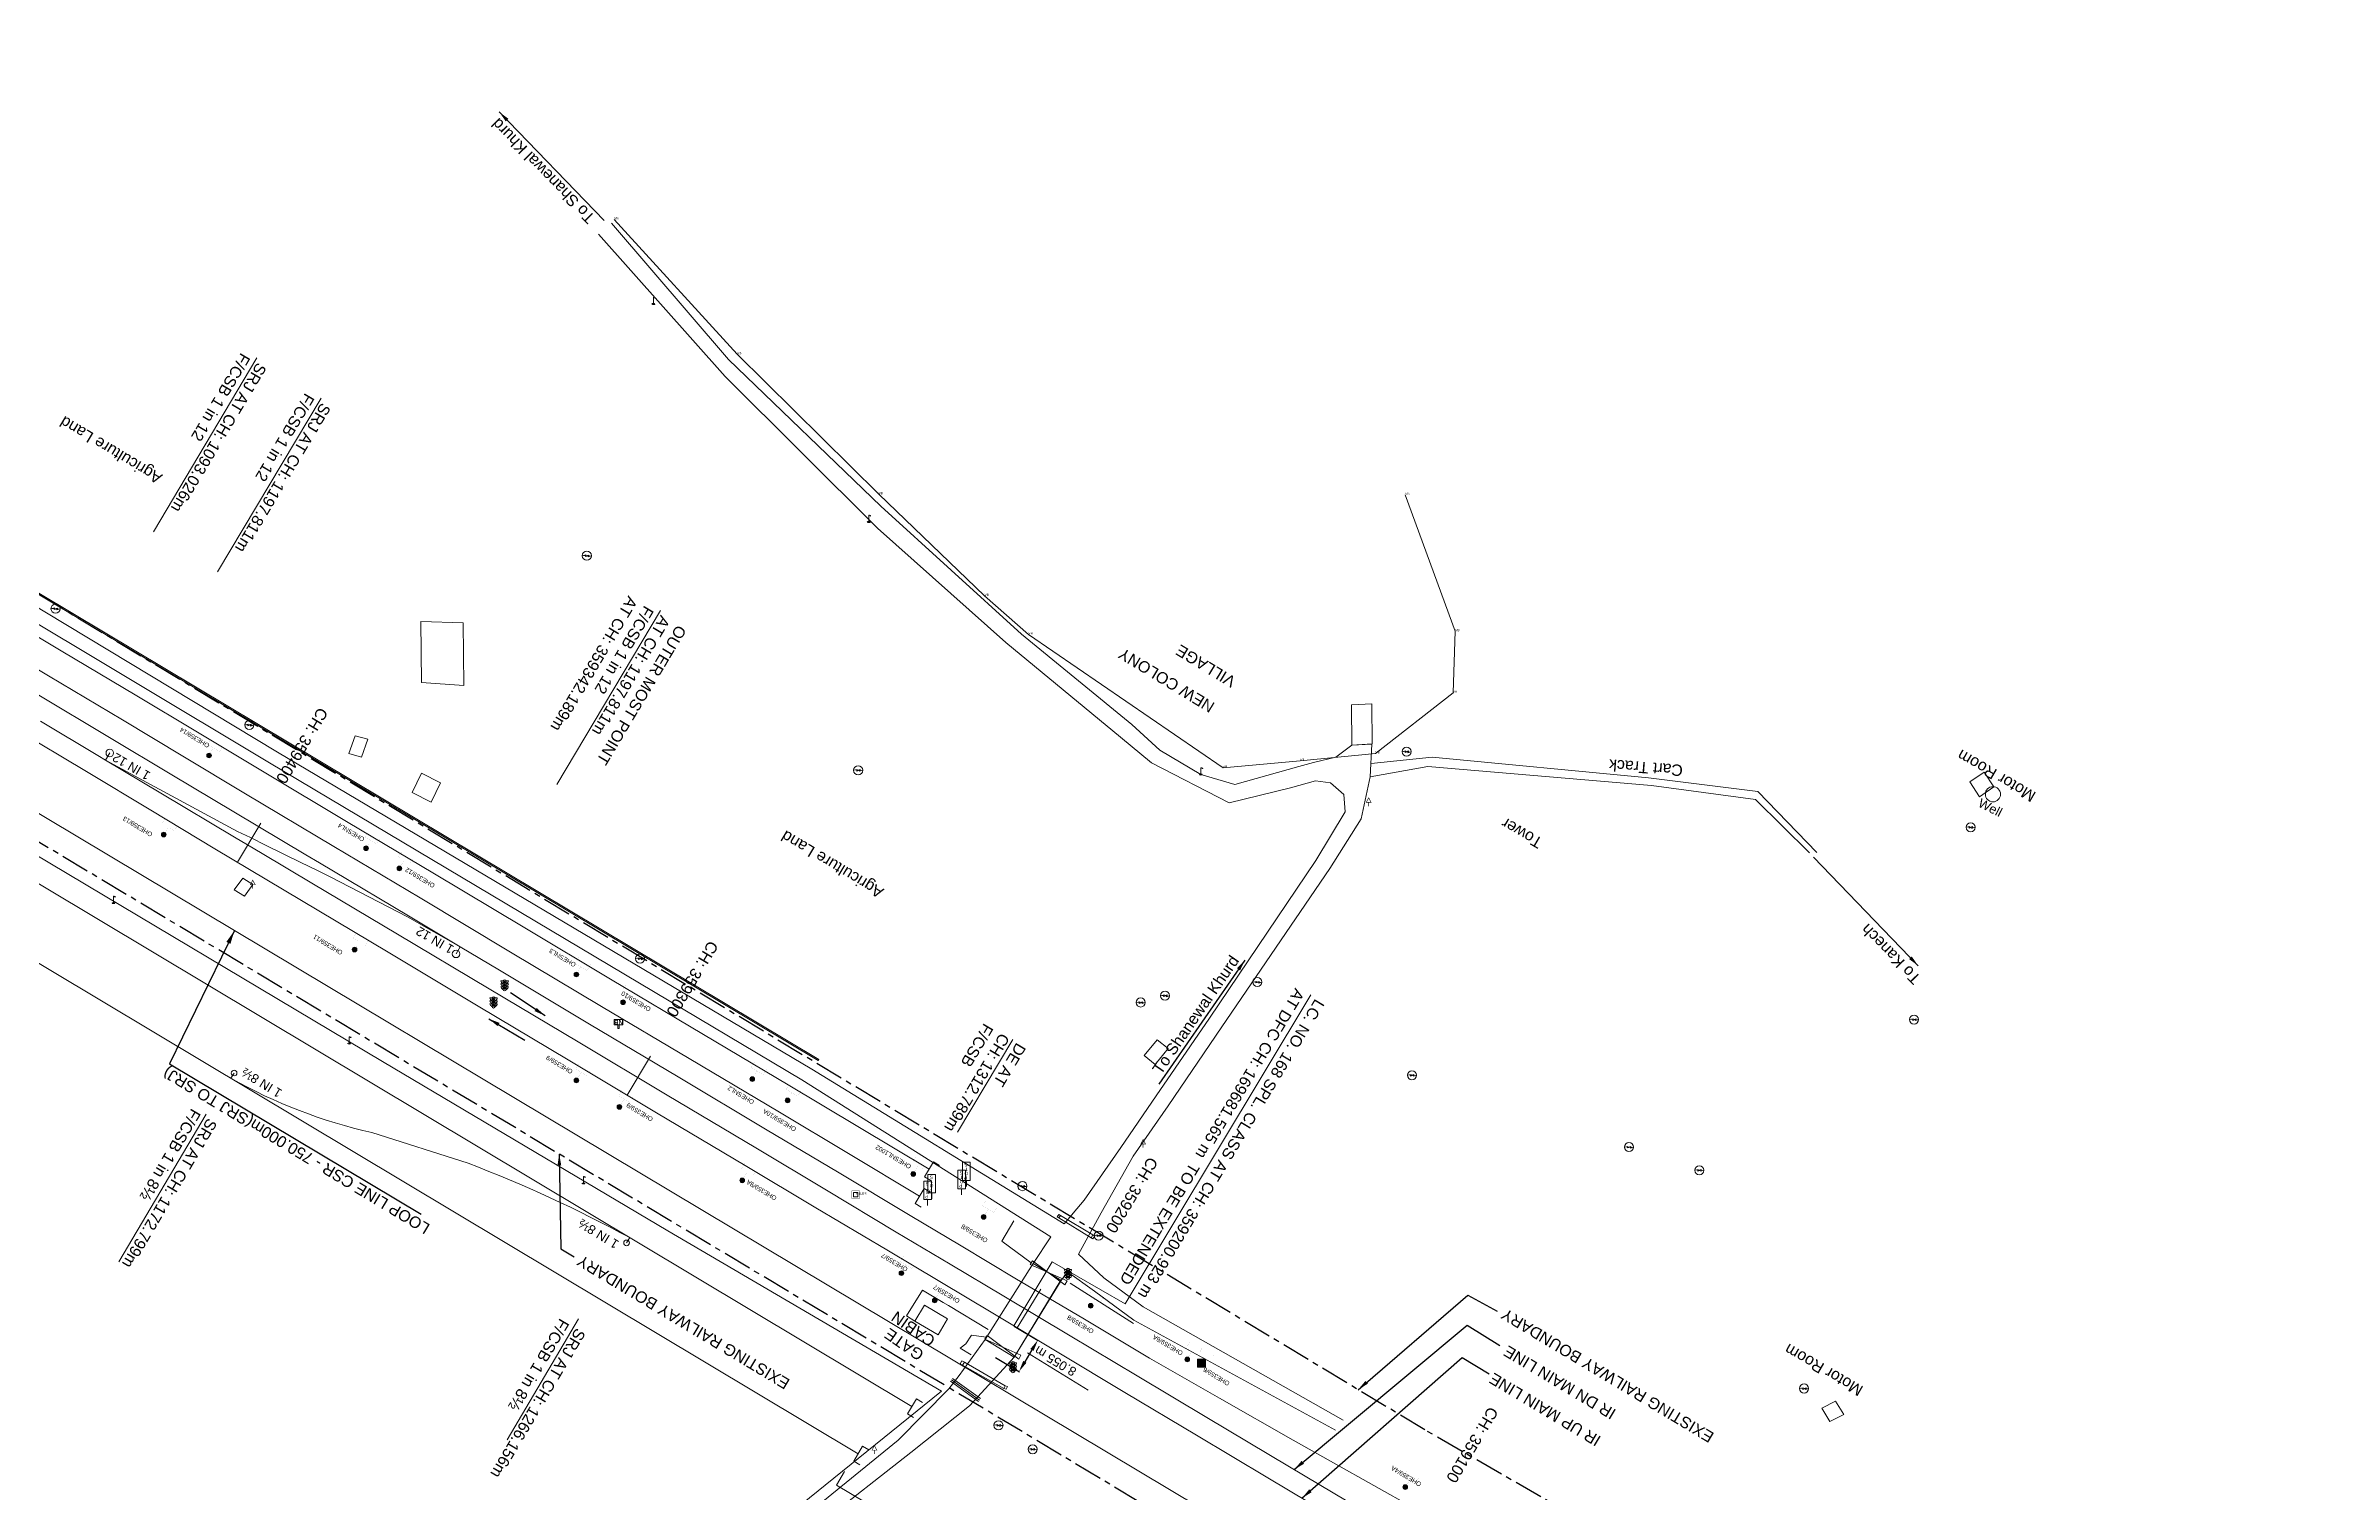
# Model space of a CAD drawing. Header units: metres. Extents: x 593168 to 611286, y 3401475 to 3412398.
# Drawn here: x 594575 to 595079, y 3411340 to 3411659 of the extents above; entities that cross this region are included whole.
import ezdxf
from ezdxf.enums import TextEntityAlignment as Align

# ---------------------------------------------------------------- set-up
doc = ezdxf.new("R2010")
doc.units = ezdxf.units.M
doc.header["$MEASUREMENT"] = 0
doc.linetypes.add('CENTER', pattern=[2, 1.25, -0.25, 0.25, -0.25])
doc.layers.get('Defpoints').update_dxf_attribs({"lineweight": 0})
for name, color, linetype, lineweight in [('Arch', 7, 'Continuous', 0), ('Bench_Mark', 7, 'Continuous', 0), ('Building Under Cons.', 251, 'Continuous', 0), ('Cart Track', 34, 'Continuous', 0), ('Commercial Building Pucca', 251, 'Continuous', 0), ('Compound Wall', 251, 'Continuous', 0), ('Electric Pole', 251, 'Continuous', 0), ('Exg track', 7, 'Continuous', 0), ('Existing IR Chainage', 7, 'Continuous', 0), ('Existing IR Track', 143, 'Continuous', 0), ('Fence', 251, 'F-LINE', 0), ('Gate', 251, 'Continuous', 0), ('Govt buliding', 251, 'Continuous', 0), ('Grill', 251, 'Continuous', 0), ('IR PROP. DETAILS', 190, 'Continuous', 0), ('Lamp_Post', 251, 'Continuous', 0), ('LC DETAILS IN PLAN', 7, 'Continuous', 0), ('Name Board', 251, 'Continuous', 0), ('OHE MAST', 8, 'Continuous', 0), ('OHE MAST TEXT', 8, 'Continuous', 0), ('Pavers', 7, 'Continuous', 0), ('PROPOSED DFCC TRACK', 1, 'Continuous', 0), ('Residential building Katcha', 251, 'Continuous', 0), ("SANEHWAL STN. SRJ'S", 251, 'Continuous', 0), ('SFL', 7, 'Continuous', 0), ('SH.NOS', 251, 'Continuous', 0), ('Shed', 251, 'Continuous', 0), ('Side Details', 251, 'Continuous', 0), ('Sign Board', 251, 'Continuous', 0), ('SRJ13A', 251, 'Continuous', 0), ('STOP', 251, 'Continuous', 0), ('Subroad Edge', 34, 'Continuous', 0), ('Tbm Pillar', 251, 'Continuous', 0), ('Text1', 251, 'Continuous', 0), ('Trolley Stand', 251, 'Continuous', 0), ('Village Area', 251, 'Continuous', 0), ('Village Area text', 251, 'Continuous', 0), ('Village Name', 7, 'Continuous', 0), ('Well', 5, 'Continuous', 0), ('Wing Wall', 7, 'Continuous', 0)]:
    doc.layers.add(name, color=color, linetype=linetype, lineweight=lineweight)
doc.layers.add('Existing Railway Boundary', color=7, linetype='CENTER')
doc.styles.add('CUT-FILL', font='cut-fill.shx', dxfattribs={"height": 2})
doc.styles.add('NB', font='swissbo.ttf', dxfattribs={"height": 1.5})
doc.styles.get("Standard").update_dxf_attribs({"font": 'arial.ttf'})
doc.styles.add('Style-Arial', font='arial.ttf')
doc.styles.add('Vill txt', font='arial.ttf', dxfattribs={"height": 3})
doc.linetypes.add('F-LINE', pattern='A,0.6,["X",Standard,S=0.3,R=0,X=0,Y=-0.15],0.1', length=0.7)
doc.dimstyles.new('ISO-25', dxfattribs={"dimtxt": 2.5, "dimasz": 2.5, "dimexe": 1.25, "dimexo": 0.625, "dimtad": 1, "dimtxsty": 'Standard', "dimcen": 2.5, "dimadec": 0, "dimazin": 0, "dimtfac": 1, "dimtmove": 0, "dimatfit": 3, "dimfxl": 1, "dimarcsym": 0})
doc.dimstyles.get("Standard").update_dxf_attribs({"dimtxt": 0.18, "dimasz": 0.18, "dimexe": 0.18, "dimexo": 0.0625, "dimgap": 0.09, "dimtad": 0, "dimtih": 1, "dimtoh": 1, "dimdec": 4, "dimzin": 0, "dimdsep": 46, "dimtxsty": 'Standard', "dimcen": 0.09, "dimadec": 0, "dimazin": 0, "dimtfac": 1, "dimtdec": 4, "dimtofl": 0, "dimtmove": 0, "dimatfit": 3, "dimfxl": 1, "dimtolj": 1, "dimtzin": 0, "dimarcsym": 0})

# ---------------------------------------------------------------- blocks, each defined once
blk = doc.blocks.new('GT')
at = {"layer": 'Gate'}
for p, q in [((-0.5, -0.5), (-0.5, 0.5)), ((-0.5, 0.5), (0.5, -0.5)), ((0.5, 0.5), (0.5, -0.5))]:
    blk.add_line(p, q, dxfattribs=at)
blk.add_lwpolyline([(0.5, 0.5), (-0.5, -0.5)], dxfattribs=at)
blk = doc.blocks.new('BM')
blk.add_hatch(color=256).paths.add_polyline_path([(-0.88, 0.88), (-0.88, -0.88), (0.88, -0.88), (0.88, 0.88)])
for p, q in [((0.88, 0.88), (-0.88, 0.88)), ((-0.88, 0.88), (-0.88, -0.88)), ((0.88, -0.88), (0.88, 0.88)), ((-0.88, -0.88), (0.88, -0.88))]:
    blk.add_line(p, q)
blk = doc.blocks.new('EP')
blk.add_hatch(color=8).paths.add_polyline_path([(-0.21, -0.05), (-0.21, 0.16), (-0.93, -0.01), (-0.31, 0.07), (-0.31, -0.19), (0.31, 0), (0.31, -0.24), (0.94, -0.01), (0.41, -0.1), (0.43, 0.15)])
at = {"color": 8}
for p, q in [((-0.93, -0.01), (-0.21, 0.16)), ((-0.31, 0.07), (-0.93, -0.01)), ((-0.31, -0.19), (-0.31, 0.07)), ((0.31, 0), (-0.31, -0.19)), ((-0.21, 0.16), (-0.21, -0.05)), ((-0.21, -0.05), (0.43, 0.15)), ((0.31, -0.24), (0.31, 0)), ((0.43, 0.15), (0.41, -0.1)), ((0.94, -0.01), (0.31, -0.24)), ((0.41, -0.1), (0.94, -0.01))]:
    blk.add_line(p, q, dxfattribs=at)
blk.add_circle((0, 0), 1, dxfattribs=at)
blk = doc.blocks.new('LP')
for points in [[(0, 0), (0, 1.5)], [(0.25, 1.35), (0.44, 1.35)]]:
    blk.add_lwpolyline(points)
for centre, radius, start, end in [((0.07, 0.99), 0.519, 57.6425, 97.3165), ((0.34, 1.33), 0.094, 11.7012, 168.0476)]:
    blk.add_arc(centre, radius, start, end)
at = {"extrusion": (0, 0, -1)}
blk.add_ellipse((0, 0.01), major_axis=(0.308, 0), ratio=0.400495, dxfattribs=at)
blk.add_ellipse((0.35, 1.36), major_axis=(0.0017, 0.0438), ratio=0.461056, start_param=1.74022, end_param=4.575836)
blk = doc.blocks.new('NB')
for p, q in [((-0.98, 0.82), (-0.98, 1.98)), ((-0.98, 1.98), (0.98, 1.98)), ((-0.98, 0.82), (0.98, 0.82)), ((-0.13, 0.82), (-0.13, 0)), ((-0.13, 0), (0.13, 0)), ((0.13, 0.82), (0.13, 0)), ((0.98, 1.98), (0.98, 0.82))]:
    blk.add_line(p, q)
at = {"style": 'NB', "width": 1.025371}
blk.add_text('NB', height=0.988, rotation=180, dxfattribs=at).set_placement((0, 1.39), align=Align.MIDDLE)
blk = doc.blocks.new('TBM')
at = {"const_width": 0.042}
blk.add_lwpolyline([(0.84, -0.84), (-0.84, -0.84), (-0.84, 0.84), (0.84, 0.84)], close=True, dxfattribs=at)
blk.add_lwpolyline([(0.5, -0.5), (-0.5, -0.5), (-0.5, 0.5), (0.5, 0.5)], close=True)
blk = doc.blocks.new('SIG')
for color, points in [(1, [(-0.22, 0.42, 0.180295), (-0.01, 0.33, -0.00255), (0.01, 0.33, -0.00255), (0.02, 0.33, 0.180295), (0.23, 0.42, -0.002654), (0.25, 0.44, 0.184495), (0.33, 0.65, 1.000001), (-0.32, 0.65, 0.184495), (-0.24, 0.44, -0.002654)]), (2, [(0.23, -0.23, -0.002654), (0.25, -0.21, 0.184495), (0.33, 0.01, 1.000001), (-0.32, 0.01, 0.184495), (-0.24, -0.21, -0.002654), (-0.22, -0.23, 0.180295), (-0.01, -0.32, -0.00255), (0.01, -0.32, -0.00255), (0.02, -0.32, 0.180295)]), (3, [(0.23, -0.88, -0.002654), (0.25, -0.86, 0.184495), (0.33, -0.64, 1.000001), (-0.32, -0.64, 0.184495), (-0.24, -0.86, -0.002654), (-0.22, -0.88, 0.395599)])]:
    blk.add_hatch(color=color).paths.add_polyline_path(points)
for p, q in [((-0.31, 0.98), (-0.32, -0.9)), ((0.33, -0.9), (0.32, 0.98))]:
    blk.add_line(p, q)
for points in [[(-0.31, 0.98), (-0.81, 0.98, 0.198758), (-0.42, 0.41, 0.003814), (-0.31, 0.39, 0.003814)], [(-0.31, 0.33), (-0.81, 0.33, 0.198758), (-0.42, -0.23, 0.003727), (-0.32, -0.26, 0.003727)], [(0.32, 0.98), (0.82, 0.98, -0.198758), (0.44, 0.41, -0.003814), (0.32, 0.39, -0.003814)], [(0.32, 0.33), (0.82, 0.33, -0.198758), (0.44, -0.23, -0.003727), (0.33, -0.26, -0.003727)], [(-0.32, -0.32), (-0.81, -0.32, 0.198758), (-0.42, -0.88, 0.003639), (-0.32, -0.9)], [(0.33, -0.32), (0.82, -0.32, -0.198758), (0.44, -0.88, -0.003639), (0.33, -0.9)]]:
    blk.add_lwpolyline(points, format="xyb")
for centre, radius, start, end in [((0.01, 0.91), 0.324, 12.4049, 167.5951), ((0.01, 0.81), 0.357, 27.7578, 152.2422), ((0.01, -0.9), 0.324, 181.4572, 358.5428)]:
    blk.add_arc(centre, radius, start, end)
blk = doc.blocks.new('STOP')
at = {"layer": 'SRJ13A'}
blk.add_lwpolyline([(0.84, 5.38), (-0.84, 5.38), (-0.84, 1.32), (0.84, 1.32)], close=True, dxfattribs=at)
blk.add_lwpolyline([(0, 1.32), (0, 0)], dxfattribs=at)
at = {"layer": 'SRJ13A', "style": 'CUT-FILL'}
for s, p in [('S', (0.27, 5.16)), ('P', (0.13, 2.3)), ('O', (0.37, 3.27)), ('T', (0.31, 4.2))]:
    blk.add_text(s, height=0.739, rotation=180, dxfattribs=at).set_placement(p)
blk = doc.blocks.new('TSB')
at = {"const_width": 0.132}
blk.add_lwpolyline([(-0.51, 0.84), (0.54, 0.84), (0, 1.85)], close=True, dxfattribs=at)
at = {"const_width": 0.142}
blk.add_lwpolyline([(0, 0.84), (0, 0)], dxfattribs=at)
blk = doc.blocks.new('TSB110')
at = {"layer": 'SH.NOS', "const_width": 0.132}
blk.add_lwpolyline([(-0.51, 0.84), (0.54, 0.84), (0, 1.85)], close=True, dxfattribs=at)
at = {"layer": 'SH.NOS', "const_width": 0.142}
blk.add_lwpolyline([(0, 0.84), (0, 0)], dxfattribs=at)
at = {"layer": 'SH.NOS', "style": 'CUT-FILL'}
blk.add_text('110', height=0.2, dxfattribs=at).set_placement((-0.23, 1.03))
blk = doc.blocks.new('OHE MAST')
h = blk.add_hatch(color=253)
h.dxf.hatch_style = 1
edge = h.paths.add_edge_path()
edge.add_arc((0, 0), 0.514, 0, 360)
at = {"color": 253, "const_width": 0.01}
for points in [[(-1.03, -1.71), (0, 0)], [(-3.09, -2.23), (-2.32, -0.94), (0.26, -2.49), (-0.52, -3.77)]]:
    blk.add_lwpolyline(points, dxfattribs=at)
at = {"color": 253}
blk.add_circle((0, 0), 0.514, dxfattribs=at)
blk = doc.blocks.new('*D139')
at = {"layer": 'Defpoints', "color": 0, "transparency": 16777216}
for p in [(594787.93, 3411377.04), (594783.79, 3411370.12), (594789.09, 3411366.95)]:
    blk.add_point(p, dxfattribs=at)
at = {"layer": 'PROPOSED DFCC TRACK', "color": 0, "lineweight": -2, "transparency": 16777216}
for p, q in [((594788.03, 3411376.97), (594793.33, 3411373.8)), ((594783.9, 3411370.06), (594789.2, 3411366.89)), ((594791.94, 3411371.72), (594790.38, 3411369.1))]:
    blk.add_line(p, q, dxfattribs=at)
at = {"layer": 'PROPOSED DFCC TRACK', "color": 0, "transparency": 16777216}
for points in [[(594791.59, 3411371.94), (594792.3, 3411371.51), (594793.23, 3411373.87)], [(594790.02, 3411369.31), (594790.73, 3411368.89), (594789.09, 3411366.95)]]:
    blk.add_solid(points, dxfattribs=at)
at = {"layer": 'PROPOSED DFCC TRACK', "color": 0, "lineweight": 0, "transparency": 16777216, "insert": (594797.11, 3411369.25), "char_height": 2, "attachment_point": 5, "rotation": 149, "style": 'Style-Arial'}
blk.add_mtext('\\A1;8.055 m', dxfattribs=at)
blk = doc.blocks.new('TerminatorOpen_0.5')
at = {"color": 0, "linetype": 'ByBlock', "lineweight": -2}
for q in [(-1, 0.25), (-1, 0), (-1, -0.25)]:
    blk.add_line((0, 0), q, dxfattribs=at)

msp = doc.modelspace()

# ---------------------------------------------------------------- linework, layer by layer
at = {"layer": 'Arch'}
for points in [[(594797.4641, 3411401.021, 257.0878), (594797.8273, 3411400.7843, 257.0878), (594798.1904, 3411401.3344, 257.1158), (594797.8272, 3411401.5711, 257.1158)], [(594805.338, 3411396.1558, 257.2087), (594804.947, 3411396.4171, 257.2227), (594805.3633, 3411397.0478, 257.1677), (594805.7545, 3411396.7863, 257.1677)], [(594776.6727, 3411368.3649, 257.4147), (594777.0884, 3411369.0207, 257.4067), (594776.5233, 3411369.3472, 257.3987), (594776.1075, 3411368.6914, 257.3987)], [(594786.2783, 3411363.0872, 257.5206), (594786.5609, 3411363.6806, 257.5516), (594786.0331, 3411363.8064, 257.5036), (594785.7502, 3411363.2123, 257.5036)]]:
    msp.add_polyline3d(points, close=True, dxfattribs=at)
for points in [[(594804.947, 3411396.4171, 257.2227), (594797.8273, 3411400.7843, 257.0878)], [(594798.1904, 3411401.3344, 257.1158), (594805.3633, 3411397.0478, 257.1677)], [(594786.0331, 3411363.8064, 257.5036), (594777.0884, 3411369.0207, 257.4067)], [(594776.6727, 3411368.3649, 257.4147), (594785.7502, 3411363.2123, 257.5036)]]:
    msp.add_polyline3d(points, dxfattribs=at)
at = {"layer": 'Building Under Cons.'}
for points in [[(594644.332, 3411502.2678, 257.2807), (594641.5826, 3411503.0647, 257.3327), (594642.963, 3411506.9686, 257.3017), (594645.7128, 3411506.1715, 257.3017)], [(594659.7033, 3411492.332, 257.6166), (594655.462, 3411494.4694, 257.3447), (594657.5105, 3411498.7006, 257.3097), (594661.7588, 3411496.5597, 257.3097)]]:
    msp.add_polyline3d(points, close=True, dxfattribs=at)
at = {"layer": 'Cart Track'}
for points in [[(594963.111, 3411481.196, 256.007), (594963.1115, 3411481.1955, 256.0071), (594951.2269, 3411492.9288, 256.0801), (594928.3468, 3411496.0212, 256.0521), (594879.0772, 3411500.1616, 255.9761), (594866.4203, 3411497.9304, 256.269)], [(594866.646, 3411500.8857, 256.177), (594880.0358, 3411502.2106, 255.9681), (594927.6919, 3411497.7095, 255.9681), (594951.7755, 3411494.6922, 256.15), (594964.7309, 3411481.2421, 256.0951), (594964.731, 3411481.242, 256.095)]]:
    msp.add_polyline3d(points, dxfattribs=at)
at = {"layer": 'Commercial Building Pucca'}
for points in [[(595003.7209, 3411495.6892, 255.7652), (595000.548, 3411493.5399, 256.0641), (594998.3969, 3411496.8077, 255.7102), (595001.5794, 3411498.9635, 255.7102)], [(594821.9246, 3411438.06, 256.189), (594819.0739, 3411434.5722, 256.1061), (594816.6547, 3411436.5335, 256.0021), (594819.5058, 3411440.0219, 256.0021)], [(594970.6545, 3411357.5105, 256.5799), (594967.6304, 3411355.9513, 256.5059), (594965.8229, 3411358.9052, 256.124), (594968.8478, 3411360.4647, 256.124)]]:
    msp.add_polyline3d(points, close=True, dxfattribs=at)
at = {"layer": 'Compound Wall'}
for points in [[(594787.9735, 3411400.1382, 258.3284), (594785.3306, 3411395.6346, 258.6333), (594791.7596, 3411390.9175, 257.0448)], [(594782.2962, 3411376.1961, 258.4124), (594773.5687, 3411381.4906, 257.7586), (594772.3757, 3411382.1411, 257.6856), (594767.8357, 3411384.8916, 257.5536), (594764.302, 3411379.1995, 258.9464), (594766.1873, 3411378.0573, 259.0012)], [(594800.3477, 3411386.4447, 258.4934), (594814.2767, 3411377.5451, 258.488)], [(594790.9323, 3411371.0807, 258.3474), (594804.2975, 3411362.8782, 258.3864)], [(594694.537, 3411301.2213, 257.9785), (594709.1128, 3411312.5345, 256.8018), (594741.068, 3411337.6344, 257.6866), (594772.0184, 3411362.6461, 258.4954)]]:
    msp.add_polyline3d(points, dxfattribs=at)
at = {"layer": 'Exg track'}
for p, q in [((594587.994, 3411501.6087), (594588.9187, 3411503.1631)), ((594666.0839, 3411460.485), (594665.1592, 3411458.9306)), ((594615.5944, 3411431.5318), (594616.2912, 3411432.6957)), ((594703.3915, 3411396.452), (594702.6947, 3411395.2882))]:
    msp.add_line(p, q, dxfattribs=at)
for centre, radius in [((594588.9187, 3411503.1631), 0.8325), ((594665.1592, 3411458.9306), 0.8325), ((594616.2912, 3411432.6957), 0.6244), ((594702.6947, 3411395.2882), 0.6244)]:
    msp.add_circle(centre, radius, dxfattribs=at)
at = {"layer": 'Existing IR Chainage', "color": 7, "linetype": 'Continuous', "lineweight": 13, "flags": 128}
for points in [[(594622.1461, 3411487.7078), (594617.0181, 3411479.1228)], [(594707.9759, 3411436.3933), (594702.8482, 3411427.8081)], [(594793.8668, 3411385.1343), (594788.7187, 3411376.5612)]]:
    msp.add_lwpolyline(points, dxfattribs=at)
at = {"layer": 'Existing IR Track', "flags": 128}
for points in [[(594765.4998, 3411359.2689), (594383.5182, 3411587.9542), (594307.7483, 3411633.2185), (594252.2457, 3411666.4217), (594173.9335, 3411713.5071, -0.05429469), (594133.8798, 3411743.9449), (594126.0393, 3411751.3715)], [(594753.6821, 3411348.8613), (594375.8133, 3411575.0844), (594300.0556, 3411620.3413), (594244.5308, 3411653.5579), (594190.8143, 3411685.8549, -0.07465406), (594137.6223, 3411729.7893)], [(594615.5944, 3411431.5318, 0.07248401), (594646.6385, 3411419.5839), (594667.8258, 3411412.8313, -0.03315343), (594703.3915, 3411396.452)]]:
    msp.add_lwpolyline(points, format="xyb", dxfattribs=at)
for points in [[(594769.2937, 3411411.5087), (594738.2403, 3411430.0717), (594719.6103, 3411441.1562), (594699.1271, 3411453.3433), (594680.2945, 3411464.6285), (594660.0293, 3411476.7721), (594641.4131, 3411487.8684), (594622.8963, 3411498.9055), (594608.1998, 3411507.7401), (594594.524, 3411515.9611), (594578.5731, 3411525.4629), (594563.6823, 3411534.332)], [(594767.2177, 3411405.5967), (594751.5359, 3411414.9735), (594736.3358, 3411424.0624), (594716.4471, 3411435.8747), (594697.173, 3411447.3216), (594677.1269, 3411459.3397), (594657.271, 3411471.2437), (594638.2566, 3411482.5939), (594618.8021, 3411494.2072), (594605.0367, 3411502.4598), (594591.7052, 3411510.452), (594575.409, 3411520.1748), (594560.6335, 3411528.9904)], [(594884.9352, 3411331.8857), (594849.4513, 3411351.8555), (594833.2611, 3411361.1098), (594817.8409, 3411369.9185), (594803.1366, 3411378.7315), (594788.5482, 3411387.3254), (594776.341, 3411394.6361), (594765.1549, 3411401.3355), (594749.1059, 3411410.9154), (594733.6812, 3411420.1226), (594714.0336, 3411431.8402), (594694.5094, 3411443.4841), (594674.7196, 3411455.3201), (594666.0839, 3411460.485), (594654.6508, 3411467.2947), (594638.1544, 3411477.136), (594635.0542, 3411479.0011), (594632.0941, 3411480.7514), (594616.2079, 3411490.181), (594602.5807, 3411498.3571), (594588.8821, 3411506.5762), (594572.9618, 3411516.0885)], [(594864.7664, 3411336.3452), (594848.6475, 3411345.9742), (594830.4478, 3411356.8192), (594815.0696, 3411365.983), (594800.3615, 3411374.7983), (594785.7541, 3411383.551), (594773.9248, 3411390.606), (594762.0722, 3411397.675), (594746.6933, 3411406.8845), (594731.1568, 3411416.1884), (594711.6308, 3411427.8272), (594691.999, 3411439.5288), (594672.4176, 3411451.2241), (594652.249, 3411463.2701), (594633.4137, 3411474.5054), (594622.442, 3411481.0482), (594619.219, 3411482.9325), (594616.37, 3411484.6175), (594600.1637, 3411494.3212), (594587.994, 3411501.6087), (594586.2924, 3411502.609), (594573.6749, 3411510.1435)], [(594862.4415, 3411332.4612), (594843.8742, 3411343.5782), (594828.137, 3411352.9594), (594812.4017, 3411362.3396), (594797.852, 3411371.0767), (594783.3004, 3411379.8149), (594771.6345, 3411386.7797), (594759.9694, 3411393.744), (594744.3819, 3411403.0275), (594728.7949, 3411412.3108), (594709.3096, 3411423.9489), (594689.8243, 3411435.587), (594670.0067, 3411447.448), (594650.1883, 3411459.3096), (594631.1296, 3411470.6937), (594612.0734, 3411482.0763), (594597.929, 3411490.5859), (594583.7813, 3411499.0973), (594568.3129, 3411508.3231)], [(594666.0839, 3411460.485), (594654.498, 3411467.0785), (594637.4474, 3411475.9037), (594634.5122, 3411477.3862), (594630.9946, 3411479.0425), (594623.3829, 3411482.8022), (594619.8632, 3411484.5293), (594617.0367, 3411485.9038), (594587.994, 3411501.6087)], [(594771.6194, 3411412.3516), (594770.2796, 3411413.1543), (594768.3077, 3411409.8631), (594769.6475, 3411409.0604)], [(594769.5434, 3411406.4396), (594768.2037, 3411407.2423), (594766.2318, 3411403.9511), (594767.5715, 3411403.1484)], [(594767.8255, 3411360.1118), (594766.4858, 3411360.9145), (594764.5139, 3411357.6233), (594765.8536, 3411356.8206)], [(594756.0078, 3411349.7042), (594754.668, 3411350.5069), (594752.6961, 3411347.2157), (594754.0359, 3411346.413)]]:
    msp.add_lwpolyline(points, dxfattribs=at)
at = {"layer": 'Existing Railway Boundary', "ltscale": 5}
for points in [[(595219.3757, 3411224.4926), (595139.956, 3411236.51), (595055.2514, 3411260.2607), (595055.2471, 3411260.3203), (595019.6301, 3411275.5296), (595019.8343, 3411275.5642), (594996.1386, 3411287.071), (594964.5551, 3411304.37), (594878.4143, 3411354.1285), (594195.4154, 3411765.8048), (594139.4384, 3411820.4266), (594013.2418, 3411902.9335), (593973.1737, 3411931.7423), (593936.2204, 3411951.7466)], [(595669.8324, 3410826.98), (595399.9234, 3410989.4837), (595291.6104, 3411053.682), (595288.8058, 3411055.0412), (595115.987, 3411159.9478), (595049.0891, 3411200.4805), (595006.8535, 3411223.7719), (594961.2843, 3411250.8487), (594295.035, 3411650.4615)]]:
    msp.add_lwpolyline(points, dxfattribs=at)
at = {"layer": 'Fence'}
msp.add_lwpolyline([(594062.5426, 3411783.6608), (594062.7124, 3411797.8773), (594060.6572, 3411800.9724), (594061.9828, 3411803.3192), (594062.0281, 3411803.3785), (594064.9404, 3411807.5957), (594147.1105, 3411754.9731), (594179.1029, 3411735.4852), (594179.0827, 3411735.4836), (594169.574, 3411721.4368), (594204.3393, 3411699.4703), (594251.4831, 3411671.0074), (594319.8463, 3411630.3876), (594367.1251, 3411602.3104), (594416.9809, 3411572.6537), (594521.5876, 3411510.8554), (594560.3841, 3411487.9896), (594648.9329, 3411435.2423), (594711.7619, 3411397.919), (594772.0184, 3411362.6461)], dxfattribs=at)
at = {"layer": 'Govt buliding'}
msp.add_polyline3d([(594768.2771, 3411381.6039, 259.0632), (594773.3507, 3411378.5762, 259.4491), (594771.2717, 3411375.0233, 259.0012), (594766.1873, 3411378.0573, 259.0012)], close=True, dxfattribs=at)
at = {"layer": 'Grill'}
for points in [[(594778.5798, 3411370.6151, 257.1188), (594776.158, 3411372.1372, 256.7599), (594777.3968, 3411373.0706, 256.8758), (594778.6379, 3411374.9888, 256.8938)], [(594781.8287, 3411374.5073, 257.1098), (594778.6379, 3411374.9888, 256.8938)]]:
    msp.add_polyline3d(points, dxfattribs=at)
at = {"layer": 'IR PROP. DETAILS'}
msp.add_lwpolyline([(595035.1496, 3411213.6725), (594403.3227, 3411591.4155), (594400.104, 3411593.3399), (594396.8853, 3411595.2646), (594393.6664, 3411597.1899), (594390.4477, 3411599.1161), (594387.2292, 3411601.0433), (594384.011, 3411602.9718), (594380.7932, 3411604.9017), (594377.5761, 3411606.8333, -0.00150586), (594341.4702, 3411628.673), (594338.2667, 3411630.625), (594335.0631, 3411632.5792), (594331.8607, 3411634.5344), (594328.6593, 3411636.4905), (594325.4586, 3411638.4473), (594322.2587, 3411640.4045), (594319.0593, 3411642.362), (594315.8603, 3411644.3195), (594186.5084, 3411723.4751)], format="xyb", dxfattribs=at)
at = {"layer": 'LC DETAILS IN PLAN', "lineweight": 13, "flags": 128}
msp.add_lwpolyline([(594787.926, 3411377.037), (594796.384, 3411391.122), (594812.4598, 3411381.9053), (594853.3147, 3411449.9403)], dxfattribs=at)
at = {"layer": 'Pavers'}
msp.add_polyline3d([(594798.3026, 3411387.0695, 257.1897), (594788.0562, 3411370.1443, 257.0958), (594781.6696, 3411374.0401, 257.1248), (594792.1795, 3411390.7465, 257.2007), (594798.3026, 3411387.0695, 257.1897)], dxfattribs=at)
for p in [(594792.18, 3411390.746, 257.201), (594798.303, 3411387.069, 257.19), (594781.67, 3411374.04, 257.125), (594788.056, 3411370.144, 257.096)]:
    msp.add_point(p, dxfattribs=at)
at = {"layer": 'Residential building Katcha'}
msp.add_polyline3d([(594866.8104, 3411505.1598, 256.138), (594862.3359, 3411504.87, 256.134), (594862.2609, 3411513.7342, 256.264), (594866.7353, 3411514.024, 256.264)], close=True, dxfattribs=at)
at = {"layer": "SANEHWAL STN. SRJ'S", "lineweight": 13, "flags": 128}
for points in [[(594621.3177, 3411590.1737), (594598.5201, 3411551.8783)], [(594635.4443, 3411581.3157), (594612.6467, 3411543.0203)], [(594710.1575, 3411534.5198), (594687.36, 3411496.2245)], [(594787.7353, 3411440.062), (594775.5775, 3411419.6395)], [(594610.1269, 3411423.6306), (594590.9254, 3411391.0944)], [(594692.1124, 3411378.5436), (594676.4067, 3411351.9309)], [(594750.654, 3411344.9305), (594748.8726, 3411341.9119), (594755.4037, 3411338.0575), (594736.5833, 3411306.1669)]]:
    msp.add_lwpolyline(points, dxfattribs=at)
at = {"layer": 'SFL'}
for points in [[(594780.1384, 3411360.3592, 255.6802), (594774.0255, 3411364.8751, 255.7202)], [(594774.2514, 3411365.1111, 255.8801), (594780.4086, 3411360.6761, 255.8381)], [(594780.6451, 3411361.0205, 255.6352), (594774.4198, 3411365.4076, 255.7672)]]:
    msp.add_polyline3d(points, dxfattribs=at)
at = {"layer": 'Shed'}
msp.add_polyline3d([(594657.5174, 3411518.7133, 262.0093), (594657.3983, 3411532.0869, 258.4354), (594666.7058, 3411531.8587, 257.4047), (594666.8291, 3411518.0158, 257.4047)], close=True, dxfattribs=at)
at = {"layer": 'Subroad Edge'}
for points in [[(594741.3132, 3411431.1755, 256.366), (594624.0587, 3411501.0332, 256.14), (594563.9086, 3411537.0264, 256.121), (594492.3074, 3411580.1653, 256.196), (594425.254, 3411620.5933, 256.132), (594413.1004, 3411627.8898, 256.0831), (594390.6829, 3411641.0931, 256.0761), (594330.8517, 3411676.6707, 256.183), (594275.8019, 3411709.961, 256.22), (594235.3906, 3411734.1183, 256.184), (594202.4252, 3411751.0938, 256.409), (594175.6376, 3411770.1478, 256.412), (594165.7046, 3411782.3655, 256.297), (594156.6771, 3411797.4123, 256.159), (594123.5115, 3411827.4402, 256.367), (594101.8387, 3411841.914, 256.5059), (594081.7943, 3411855.4943, 256.9168), (594063.7375, 3411866.4897, 256.8408), (594025.8282, 3411889.3214, 256.7929)], [(594743.4914, 3411433.5636, 256.252), (594625.8162, 3411503.3334, 256.1021), (594565.4057, 3411539.8208, 256.0261), (594494.0908, 3411582.2968, 256.191), (594426.3824, 3411623.0386, 256.0981), (594414.3151, 3411630.279, 256.0251), (594392.0459, 3411643.6024, 256.0181), (594332.2068, 3411679.0563, 256.141), (594277.4658, 3411712.2587, 256.196), (594236.9134, 3411736.3523, 256.168), (594204.317, 3411753.9367, 256.188), (594179.417, 3411772.9736, 256.324), (594168.7041, 3411785.0447, 256.251), (594160.2137, 3411800.1846, 256.271), (594124.6682, 3411830.2902, 256.418), (594103.7824, 3411844.1325, 256.5319), (594084.0928, 3411858.7686, 256.8268), (594068.7511, 3411869.013, 256.7349), (594027.3444, 3411891.9881, 256.8348)], [(594854.427, 3411479.5024, 256.268), (594860.9046, 3411490.1786, 256.17), (594860.5995, 3411494, 256.1121), (594857.6328, 3411496.5744, 256.0761), (594854.3911, 3411497.0303, 256.0931), (594848.8312, 3411495.4595, 256.134), (594835.3637, 3411492.1586, 256.204), (594818.2892, 3411500.9936, 256.0461), (594811.4196, 3411506.6513, 256.0521), (594786.1823, 3411527.4732, 256.0041), (594757.9473, 3411552.649, 255.9151), (594724.435, 3411586.0676, 255.6832), (594696.525, 3411617.4118, 255.7522)], [(594813.9014, 3411509.4366, 255.9341), (594789.6665, 3411529.3454, 256.0081), (594758.69, 3411557.5008, 255.9401), (594725.1112, 3411589.8015, 255.7212), (594699.4024, 3411619.8301, 255.8501)], [(594813.9014, 3411509.4366, 255.9341), (594820.0701, 3411503.7953, 256.0181), (594829.1307, 3411498.4273, 255.4602), (594836.6335, 3411496.2526, 256.0891), (594850.6661, 3411500.1955, 256.0621), (594853.9317, 3411501.0866, 256.0921), (594858.8401, 3411502.2772, 256.124), (594862.3289, 3411504.8591, 256.136), (594866.7961, 3411505.1312, 256.135), (594866.4203, 3411497.9304, 256.269), (594864.4132, 3411488.6647, 256.288), (594857.4827, 3411477.6931, 256.251)], [(594854.427, 3411479.5024, 256.268), (594831.0478, 3411444.7671, 256.401), (594819.3203, 3411427.6456, 256.443), (594811.4955, 3411416.3075, 256.402), (594803.4007, 3411404.6977, 256.6379), (594799.0332, 3411399.4553, 256.9038), (594743.4914, 3411433.5636, 256.252)], [(594816.436, 3411381.1749, 258.3504), (594807.7766, 3411387.5793, 256.458), (594802.2157, 3411392.8159, 257.1497), (594807.1899, 3411401.9285, 256.6589), (594814.1851, 3411414.3517, 256.379), (594821.8992, 3411425.4353, 256.415), (594833.7397, 3411442.8421, 256.379), (594857.4827, 3411477.6931, 256.251)], [(594741.3132, 3411431.1755, 256.366), (594796.0907, 3411396.5991, 257.1497), (594792.1786, 3411390.7461, 257.2017)], [(594636.0173, 3411219.6881, 256.7189), (594628.6549, 3411233.3266, 256.8398), (594627.1807, 3411237.2086, 256.9158), (594626.5662, 3411241.4896, 256.9678), (594628.0564, 3411245.7885, 256.9458), (594635.3057, 3411251.8995, 256.8308), (594661.3165, 3411271.6398, 256.7659), (594678.6183, 3411285.1432, 256.6869), (594710.7435, 3411310.8397, 256.6769), (594742.7091, 3411335.7761, 256.5099), (594762.5057, 3411351.8165, 256.5269), (594773.6181, 3411363.1204, 256.9398), (594775.8836, 3411366.0935, 257.0368), (594781.6347, 3411374.0131, 257.1238), (594792.1786, 3411390.7461, 257.2017)], [(594798.3438, 3411387.0015, 257.1757), (594799.7925, 3411388.9229, 257.1757)], [(594814.3847, 3411378.284, 258.4204), (594805.7227, 3411384.6894, 256.5299), (594799.7925, 3411388.9229, 257.1757)], [(594639.2031, 3411221.8356, 256.7289), (594632.1423, 3411235.2685, 256.8158), (594630.833, 3411239.452, 256.8128), (594630.9692, 3411241.5903, 256.8288), (594632.2499, 3411244.0968, 256.8328), (594637.4779, 3411248.8395, 256.8318), (594663.9386, 3411269.3261, 256.8028), (594680.3807, 3411282.0552, 256.7119), (594713.3033, 3411308.0901, 256.6309), (594745.2658, 3411333.3893, 256.5159), (594765.2501, 3411349.1607, 256.4719), (594778.1947, 3411359.4392, 256.9478), (594780.8566, 3411362.2921, 257.0198), (594788.0369, 3411370.1145, 257.0948), (594798.3438, 3411387.0015, 257.1757)], [(594816.436, 3411381.1749, 258.3504), (594860.4258, 3411356.2456, 256.0661)], [(594858.782, 3411354.0309, 256.0551), (594814.3847, 3411378.284, 258.4204)]]:
    msp.add_polyline3d(points, dxfattribs=at)
at = {"layer": 'Trolley Stand'}
msp.add_polyline3d([(594620.392, 3411474.1977, 256.9258), (594618.553, 3411471.6466, 256.7809), (594616.3371, 3411473.061, 256.7729), (594618.178, 3411475.6149, 256.7729)], close=True, dxfattribs=at)
at = {"layer": 'Village Area'}
for points in [[(594834.0213, 3411499.8716, 255.8631), (594791.1794, 3411529.2647, 255.9061), (594781.5183, 3411537.7524, 256.1091), (594758.1943, 3411560.1273, 255.8871), (594727.0379, 3411590.9689, 255.7891), (594699.9894, 3411620.6516, 255.7412)], [(594834.0213, 3411499.8716, 255.8631), (594850.9787, 3411501.4124, 256.0061), (594867.5775, 3411503.0819, 256.162), (594884.6393, 3411516.423, 255.4103), (594885.1459, 3411529.9724, 255.4522), (594874.118, 3411560.0099, 255.4792)]]:
    msp.add_polyline3d(points, dxfattribs=at)
at = {"layer": 'Well'}
msp.add_circle((595003.5059, 3411494.0737, 256.194), 1.6745, dxfattribs=at)
at = {"layer": 'Wing Wall'}
msp.add_polyline3d([(594566.7658, 3411541.9324, 256.6079), (594744.8882, 3411435.4281, 256.4859), (594745.0535, 3411435.6549, 256.5019), (594566.907, 3411542.2043, 256.6069), (594427.6473, 3411625.4311, 256.285), (594393.1334, 3411645.9859, 256.411), (594319.6121, 3411689.8167, 256.9318), (594319.5385, 3411689.5439, 256.9258), (594392.9339, 3411645.7499, 256.42), (594427.4322, 3411625.1571, 256.31), (594566.7658, 3411541.9324, 256.6079)], dxfattribs=at)

# ---------------------------------------------------------------- block references
at = {"layer": 'Bench_Mark', "xscale": 0.9997078269980546, "yscale": 0.9997078269980546, "zscale": 0.9997078269980546}
msp.add_blockref('BM', (594829.2754, 3411368.7708, 256.7069), dxfattribs=at)
at = {"layer": 'Electric Pole', "xscale": 0.9997078269980546, "yscale": 0.9997078269980546, "zscale": 0.9997078269980546}
for p in [(594693.9442, 3411546.6054, 255.3303), (594576.9758, 3411534.9399, 257.8116), (594619.6196, 3411509.3459, 259.9789), (594619.6228, 3411509.3342, 259.654), (594753.6822, 3411499.3656, 255.5412), (594874.4105, 3411503.4623, 254.7405), (594998.5824, 3411486.8069, 255.6902), (594705.6552, 3411457.8938, 262.7681), (594821.2418, 3411449.727, 255.4672), (594841.5677, 3411452.7147, 256.0241), (594815.882, 3411448.2285, 255.5742), (594986.1445, 3411444.468, 256.0051), (594875.6068, 3411432.211, 255.8511), (594923.3706, 3411416.3767, 256.249), (594938.8546, 3411411.2866, 255.8801), (594789.8484, 3411407.788, 259.596), (594806.5998, 3411396.9005, 261.1726), (594961.934, 3411363.2275, 256.373), (594784.5658, 3411355.1324, 259.0312), (594792.0753, 3411349.8562, 259.3791)]:
    msp.add_blockref('EP', p, dxfattribs=at)
at = {"layer": 'Gate'}
for p, xscale, yscale, zscale, rotation in [((594795.5991, 3411388.7063, 156.3202), 8.861341831822777, 0.9997078268771572, 8.861341831822777, 149.7148321736498), ((594785.5426, 3411372.3071, 156.3202), 8.633407916030796, 0.9997078268771573, 8.633407916030796, 149.7148321753571)]:
    msp.add_blockref('GT', p, dxfattribs=dict(at, xscale=xscale, yscale=yscale, zscale=zscale, rotation=rotation))
at = {"layer": 'Lamp_Post', "xscale": 0.9997078269980546, "yscale": 0.9997078269980546, "zscale": 0.9997078269980546}
for p in [(594708.5911, 3411602.0204, 255.6732), (594755.9938, 3411554.017, 255.9211), (594829.1307, 3411498.4273, 255.4602), (594589.7296, 3411470.104, 258.3994), (594641.594, 3411439.1818, 258.3254), (594693.1858, 3411408.3761, 260.2258)]:
    msp.add_blockref('LP', p, dxfattribs=at)
at = {"layer": 'Name Board', "xscale": 0.9997078269980546, "yscale": 0.9997078269980546, "zscale": 0.9997078269980546}
msp.add_blockref('NB', (594700.9257, 3411442.4943, 257.4846), dxfattribs=at)
at = {"layer": 'OHE MAST', "rotation": 180}
for p in [(594610.7672, 3411502.6149), (594610.7672, 3411502.6149), (594600.7859, 3411485.1833), (594600.7859, 3411485.1833), (594645.3393, 3411482.187), (594645.3393, 3411482.187), (594652.6677, 3411477.7584), (594652.6677, 3411477.7584), (594642.8057, 3411459.8811), (594642.8057, 3411459.8811), (594691.6479, 3411454.3884), (594691.6479, 3411454.3884), (594701.9205, 3411448.2831), (594701.9205, 3411448.2831), (594691.6428, 3411431.0794), (594691.6428, 3411431.0794), (594730.3613, 3411431.3611), (594730.3613, 3411431.3611), (594738.1267, 3411426.6671), (594738.1267, 3411426.6671), (594701.1301, 3411425.2409), (594701.1301, 3411425.2409), (594765.7929, 3411410.455), (594765.7929, 3411410.455), (594728.1478, 3411409.0606), (594728.1478, 3411409.0606), (594781.2956, 3411400.999), (594781.2956, 3411400.999), (594763.2048, 3411388.6215), (594763.2048, 3411388.6215), (594770.5249, 3411382.6187), (594770.5249, 3411382.6187), (594804.884, 3411381.4618), (594804.884, 3411381.4618), (594826.1372, 3411369.6346), (594826.1372, 3411369.6346), (594828.9274, 3411368.5603), (594828.9274, 3411368.5603), (594874.109, 3411341.5181), (594874.109, 3411341.5181)]:
    msp.add_blockref('OHE MAST', p, dxfattribs=at)
at = {"layer": 'Sign Board', "xscale": 0.9997078269980546, "yscale": 0.9997078269980546, "zscale": 0.9997078269980546}
for name, p in [('TSB', (594866.0617, 3411491.4528, 256.251)), ('TSB110', (594620.3996, 3411473.2966, 259.3241)), ('SIG', (594673.4053, 3411448.2349, 257.0628)), ('SIG', (594675.8448, 3411451.9846, 257.0268)), ('TSB', (594816.4043, 3411416.2227, 256.38)), ('SIG', (594799.8516, 3411388.4526, 258.6713)), ('SIG', (594787.742, 3411367.9099, 258.6853)), ('TSB', (594757.2502, 3411348.8121, 258.2974))]:
    msp.add_blockref(name, p, dxfattribs=at)
at = {"layer": 'STOP', "xscale": 0.9997078269980546, "yscale": 0.9997078269980546, "zscale": 0.9997078269980546}
for p in [(594769.8739, 3411404.9907, 258.4284), (594776.4615, 3411405.89, 258.0655), (594777.4969, 3411407.6717, 258.2644), (594768.9578, 3411403.5214, 258.4364)]:
    msp.add_blockref('STOP', p, dxfattribs=at)
at = {"layer": 'Tbm Pillar', "xscale": 0.9997078269980546, "yscale": 0.9997078269980546, "zscale": 0.9997078269980546}
msp.add_blockref('TBM', (594753.1187, 3411405.9136, 257.3187), dxfattribs=at)

# ---------------------------------------------------------------- texts
at = {"layer": 'Cart Track'}
msp.add_text('Cart Track', height=2.5, rotation=175.529676, dxfattribs=at).set_placement((594935.3199, 3411500.5248, 156.3202))
at = {"layer": 'Exg track'}
for s, rotation, p in [('1 IN 12', 149.797857, (594598.0569, 3411498.7769, -171.828)), ('1 IN 12', 149.797857, (594664.8823, 3411460.5248, -171.8274)), ('1 IN 8½', 148.411789, (594627.0475, 3411428.8271, 513.7173)), ('1 IN 8½', 148.411789, (594701.1865, 3411395.5623, 513.7173))]:
    msp.add_text(s, height=2, rotation=rotation, dxfattribs=at).set_placement(p)
at = {"layer": 'Existing IR Chainage', "color": 7, "lineweight": 0, "char_height": 2.5, "attachment_point": 6, "line_spacing_factor": 0.60036, "style": 'Style-Arial'}
for s, insert, rotation in [('CH: 359400', (594626.4573, 3411496.7829), 239.149334), ('CH: 359300', (594712.3882, 3411445.4059), 239.151145), ('CH: 359200', (594809.1491, 3411397.8153), 239.015257), ('CH: 359100', (594884.0926, 3411342.8086), 239.089141)]:
    msp.add_mtext(s, dxfattribs=dict(at, insert=insert, rotation=rotation))
at = {"layer": 'Existing IR Track', "color": 7, "lineweight": -3}
for s, p in [('IR DN MAIN LINE', (594896.1477, 3411371.735)), ('IR UP MAIN LINE', (594892.9892, 3411365.7211))]:
    msp.add_text(s, height=2.5, rotation=149, dxfattribs=at).set_placement(p, align=Align.MIDDLE_RIGHT)
at = {"layer": 'Existing Railway Boundary', "linetype": 'Continuous', "ltscale": 5}
for p in [(594692.7875, 3411392.7307, 613.7163), (594896.2547, 3411380.9671, -523.9387)]:
    msp.add_text('EXISTING RAILWAY BOUNDARY', height=2.5, rotation=149, dxfattribs=at).set_placement(p, align=Align.RIGHT)
at = {"layer": 'IR PROP. DETAILS', "lineweight": 13}
msp.add_text('LOOP LINE CSR - 750.000m(SRJ TO SRJ)', height=2.5, rotation=148.898117, dxfattribs=at).set_placement((594629.9747, 3411415.6356), align=Align.MIDDLE_CENTER)
at = {"layer": 'LC DETAILS IN PLAN', "color": 10, "style": 'Style-Arial'}
msp.add_text('AT DFC CH: 169681.565 m  TO BE EXTENDED', height=2.5, rotation=239, dxfattribs=at).set_placement((594849.907, 3411451.5497))
at = {"layer": 'LC DETAILS IN PLAN', "style": 'Style-Arial'}
msp.add_text('LC. NO. 168 SPL. CLASS AT CH: 359200.923 m', height=2.5, rotation=239, dxfattribs=at).set_placement((594854.3252, 3411449.1949))
at = {"layer": 'OHE MAST TEXT'}
for s, p in [('OHE359/14', (594610.9919, 3411505.0858, 258.598)), ('OHE359/13', (594598.4465, 3411485.5103, 259.177)), ('OHESNL4', (594645.1141, 3411484.4332, 260.024)), ('OHE359/12', (594660.6081, 3411474.2436, 260.276)), ('OHE359/11', (594640.307, 3411459.4751, 259.917)), ('OHESNL3', (594691.648, 3411456.8139, 259.114)), ('OHE359/10', (594708.16, 3411447.0159, 260.148)), ('OHE359/9', (594690.9533, 3411433.2828, 256.665)), ('OHESNL2', (594730.8988, 3411426.5952, 260.175)), ('OHE359/9', (594708.6279, 3411422.8106, 256.672)), ('OHE359/10A', (594740.1523, 3411420.5998, 260.165)), ('OHESNL1002', (594765.4611, 3411412.3768, 260.242)), ('OHE359/9A', (594735.8594, 3411405.4092, 256.587)), ('OHE359/8', (594782.3218, 3411396.1098, 259.85)), ('OHE359/7', (594764.7096, 3411389.7342, 260.449)), ('OHE359/7', (594776.1767, 3411382.7871, 258.985)), ('OHE359/8', (594805.6725, 3411376.0851, 258.641)), ('OHE359/6A', (594825.2988, 3411371.2856, 256.705)), ('OHE359/6', (594835.5841, 3411364.5993, 256.707)), ('OHE359/4A', (594877.78, 3411342.4183, 256.793))]:
    msp.add_text(s, height=1, rotation=149, dxfattribs=at).set_placement(p)
at = {"layer": "SANEHWAL STN. SRJ'S", "lineweight": 13, "char_height": 2.5, "attachment_point": 4, "line_spacing_factor": 0.648, "style": 'Style-Arial'}
for s, insert, width, rotation in [('\\pxsm1;SRJ AT CH: 1093.026m \\PF/CSB 1 in 12', (594620.6808, 3411589.7552), 48.267487, 239.23426), ('\\pxsm1;SRJ AT CH: 1197.811m \\PF/CSB 1 in 12', (594634.8074, 3411580.8972), 48.267487, 239.23426), ('\\pxsm1;OUTER MOST POINT AT CH: 1197.811m \\PF/CSB 1 in 12\\PAT CH: 359342.189m', (594709.5206, 3411534.1014), 39.791815, 239.23426), ('\\pxsm1;DE AT \\PCH: 1312.789m \\PF/CSB', (594786.0657, 3411441.056), 27.911501, 239.23426), ('\\pxsm1;SRJ AT CH: 1172.799m F/CSB 1 in 8½', (594609.7901, 3411423.3878), 38.542837, 239.45269), ('\\pxsm1;SRJ AT CH: 1266.156m F/CSB 1 in 8½', (594690.9067, 3411377.1563), 38.334218, 239.45269)]:
    msp.add_mtext(s, dxfattribs=dict(at, insert=insert, width=width, rotation=rotation))
at = {"layer": 'Side Details'}
for p in [(594600.7056, 3411564.3677, 156.3202), (594759.5313, 3411473.154, 156.3202)]:
    msp.add_text('Agriculture Land', height=2.5, rotation=149, dxfattribs=at).set_placement(p)
at = {"layer": 'Subroad Edge'}
for s, rotation, p in [('To Shanewal Khurd', 134.336965, (594695.9476, 3411621.2345)), ('To Kanech', 134.336965, (594987.8171, 3411453.7055)), ('To Shanewal Khurd', 55.567241, (594820.3435, 3411432.1813, 256.4334))]:
    msp.add_text(s, height=2.5, rotation=rotation, dxfattribs=at).set_placement(p)
at = {"layer": 'Tbm Pillar'}
msp.add_text('PILLER', height=0.5, dxfattribs=at).set_placement((594753.119, 3411405.914, 257.319))
at = {"layer": 'Text1'}
for s, rotation, p in [('Motor Room', 149.773376, (595013.1877, 3411494.3824, 156.3202)), ('Tower', 149.773376, (594904.6058, 3411484.1651, 156.3202)), ('CABIN', 145.065148, (594770.896, 3411374.309, 154.3708)), ('GATE', 145.065148, (594768.3997, 3411371.2226, 154.3708)), ('Motor Room', 149.773376, (594975.1619, 3411363.56, 156.3202))]:
    msp.add_text(s, height=2.5, rotation=rotation, dxfattribs=at).set_placement(p)
at = {"layer": 'Village Area text'}
for p in [(594699.989, 3411620.652, 255.741), (594727.038, 3411590.969, 255.789), (594758.194, 3411560.127, 255.887), (594874.117, 3411560.013, 255.479), (594781.518, 3411537.752, 256.109), (594885.146, 3411529.972, 255.452), (594791.179, 3411529.265, 255.906), (594884.639, 3411516.423, 255.41), (594834.021, 3411499.872, 255.863), (594850.979, 3411501.412, 256.006), (594867.578, 3411503.082, 256.162)]:
    msp.add_text('VB', height=0.5, dxfattribs=at).set_placement(p)
at = {"layer": 'Village Name', "style": 'Vill txt'}
for s, p in [('NEW COLONY', (594832.3836, 3411514.0395, 156.3202)), ('VILLAGE', (594837.0741, 3411519.6018, 156.3202))]:
    msp.add_text(s, height=2.5, rotation=148.718795, dxfattribs=at).set_placement(p)
at = {"layer": 'Well'}
msp.add_text('Well', height=1.99942, rotation=333.254097, dxfattribs=at).set_placement((595000.0606, 3411491.4676, 156.3202))

# ---------------------------------------------------------------- dimensions: what is measured, and where the dimension line sits
at = {"layer": 'PROPOSED DFCC TRACK', "color": 10, "lineweight": 0}
dim = msp.add_linear_dim(base=(594789.0937, 3411366.954), p1=(594787.926, 3411377.037), p2=(594783.7926, 3411370.1234), angle=239.12655, dimstyle='Standard', override={"dimtxt": 2, "dimasz": 2.5, "dimexe": 0.125, "dimexo": 0.125, "dimgap": 0.125, "dimtad": 1, "dimtih": 0, "dimtoh": 0, "dimdec": 3, "dimzin": 11, "dimpost": ' m', "dimtxsty": 'Style-Arial', "dimsah": 1, "dimadec": 4, "dimazin": 3, "dimtmove": 2, "dimatfit": 1, "dimldrblk": 'TerminatorOpen_0.5', "dimfrac": 2, "dimtzin": 11}, dxfattribs=at)
dim.commit()
dim.dimension.update_dxf_attribs({"geometry": '*D139', "text_midpoint": (594797.1051, 3411369.2502), "dimtype": 129, "text_rotation": 149})

# ---------------------------------------------------------------- leaders
at = {"layer": 'Existing IR Track', "color": 7, "lineweight": -3}
for points, override in [([(594684.7701, 3411445.3022), (594677.1095, 3411450.3307)], {"dimtxt": 3, "dimasz": 2.5, "dimtad": 0, "dimdec": 3, "dimzin": 2, "dimtdec": 3}), ([(594672.3634, 3411444.6425), (594680.2938, 3411439.955)], {"dimtxt": 3, "dimasz": 2.5, "dimtad": 0, "dimdec": 3, "dimzin": 2, "dimtdec": 3}), ([(594849.655, 3411345.3723), (594887.7649, 3411377.15), (594894.9589, 3411372.7005)], {"dimtxt": 3, "dimasz": 2.5, "dimgap": 0.625, "dimtad": 0, "dimdec": 3, "dimzin": 2, "dimtdec": 3}), ([(594851.372, 3411339.0619), (594886.6299, 3411370.029), (594892.5753, 3411366.4718)], {"dimtxt": 3, "dimasz": 2.5, "dimgap": 0.625, "dimtad": 0, "dimdec": 3, "dimzin": 2, "dimtdec": 3})]:
    msp.add_leader(points, dimstyle='ISO-25', override=override, dxfattribs=at)
at = {"layer": 'Existing Railway Boundary', "linetype": 'Continuous', "lineweight": 0, "ltscale": 5}
msp.add_leader([(594687.858, 3411414.8483), (594688.2218, 3411393.9693), (594691.181, 3411392.1868)], dimstyle='ISO-25', override={"dimtxt": 3, "dimasz": 2.5, "dimgap": 0.625, "dimtad": 0, "dimdec": 3, "dimzin": 2, "dimtdec": 3}, dxfattribs=at)
at = {"layer": 'Existing Railway Boundary', "linetype": 'Continuous', "ltscale": 5}
msp.add_leader([(594863.7487, 3411362.9682, -1137.655), (594887.87, 3411383.7937, -1137.655), (594894.3375, 3411380.2805, -1137.655)], dimstyle='ISO-25', override={"dimtxt": 3, "dimasz": 2.5, "dimgap": 0.625, "dimtad": 0, "dimdec": 3, "dimzin": 2, "dimtdec": 3}, dxfattribs=at)
at = {"layer": 'IR PROP. DETAILS', "lineweight": 13}
msp.add_leader([(594616.3525, 3411464.0539), (594602.1003, 3411434.7326), (594657.4738, 3411401.5925)], dimstyle='Standard', override={"dimasz": 3, "dimgap": 0.25}, dxfattribs=at)
at = {"layer": 'Subroad Edge'}
for points in [[(594674.6593, 3411644.3201), (594697.7304, 3411620.4014)], [(594987.0627, 3411456.288), (594963.9917, 3411480.2066)], [(594838.8411, 3411457.558, 256.4334), (594819.8736, 3411430.2705, 256.4334)]]:
    msp.add_leader(points, dimstyle='ISO-25', override={"dimtxt": 3, "dimasz": 2.5, "dimgap": 0.625, "dimtad": 0, "dimdec": 3, "dimzin": 2, "dimtdec": 3}, dxfattribs=at)

doc.saveas('drawing.dxf')
